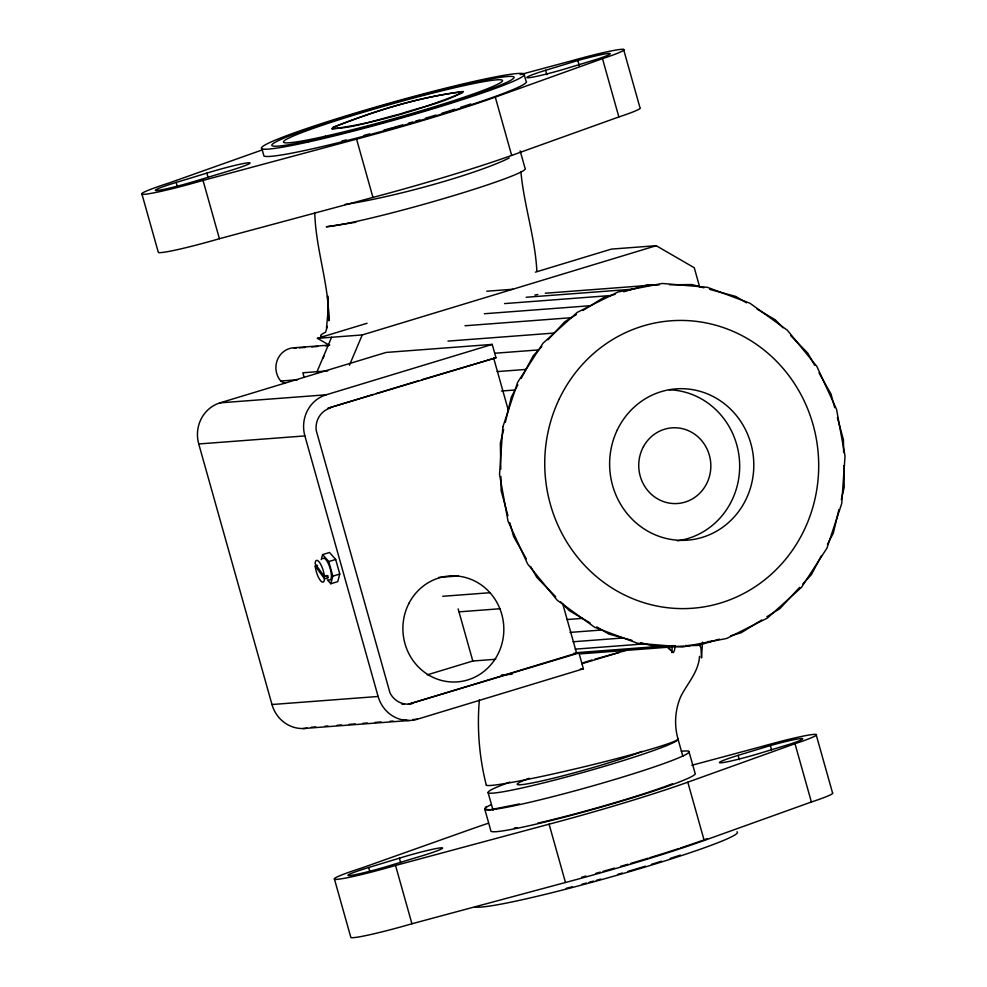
<?xml version="1.0" encoding="UTF-8"?>
<svg xmlns="http://www.w3.org/2000/svg" width="987" height="987" viewBox="0 0 987 987"><rect width="100%" height="100%" fill="white"/><g stroke="black" fill="none" stroke-linecap="round" stroke-linejoin="round"><path stroke-width="1.48" d="M702.497 642.105L701.523 657.947L700.918 647.632L699.499 645.202M671.802 652.654L672.283 645.572M479.374 699.808C476.894 728.394 479.238 757.424 486.332 785.233M326.475 328.215L327.955 312.225L327.622 295.989M699.524 656.367C698.611 671.752 687.668 683.103 680.981 696.082C675.071 709.382 674.01 724.692 677.909 738.695A98.725 5.157 -13.5 0 1 588.215 765.789A98.725 5.157 -13.5 0 1 486.307 785.233M503.617 429.481L500.36 443.175L500.791 469.158M505.319 422.325L511.315 397.156L517.83 384.856M838.913 509.588L833.262 533.325L827.427 544.343M841.294 499.57L844.206 487.307L843.86 465.753M321.268 559.654L322.626 554.595L329.547 552.486L335.679 559.469L339.775 574.039L337.739 581.639L330.818 583.736L327.314 579.751M330.818 583.736L332.853 576.149L328.757 561.566L322.626 554.595M327.376 326.352L325.599 332.237L322.613 333.717A106.251 7.131 -15.7 0 0 324.254 336.629M317.024 371.717L331.583 337.27M349.435 365.252L362.241 334.951L656.207 245.701L694.256 267.736L699.66 286.97M521.235 378.416L533.227 355.789L541.789 346.548M821.295 555.915L811.351 574.693L802.789 583.934M486.357 806.478L484.802 809.291L490.107 809.796L519.372 803.973M548.032 339.799L564.613 321.885L576.47 314.495M799.667 587.314L779.952 608.597L766.825 616.789M582.885 310.498L603.353 297.741L615.197 294.274M761.693 619.984L741.225 632.741L730.824 635.788M262.813 149.716L169.085 182.977A55.482 3.578 -15.7 0 0 144.571 194.291A55.482 3.578 -15.7 0 0 203.026 180.411L356.566 139.13A151.727 9.796 -15.7 0 0 495.289 97.121L602.477 58.64A53.261 3.442 -15.7 0 0 621.181 49.35A53.261 3.442 -15.7 0 0 570.757 61.046L520.149 74.63M141.968 194.18L158.352 252.487A55.482 3.578 -15.7 0 0 219.41 238.718L372.95 197.425A151.727 9.796 -15.7 0 0 511.673 155.428L618.861 116.947A53.261 3.442 -15.7 0 0 639.971 107.719L623.587 49.412M487.825 823.417A151.727 9.796 -15.7 0 0 469.75 829.66L361.6 868.042A55.482 3.578 -15.7 0 0 337.098 879.343A55.482 3.578 -15.7 0 0 395.54 865.463L549.093 824.182A151.727 9.796 -15.7 0 0 687.803 782.185L794.991 743.704A53.261 3.442 -15.7 0 0 813.707 734.414A53.261 3.442 -15.7 0 0 763.272 746.11L691.825 765.283M334.482 879.232L350.878 937.539A55.482 3.578 -15.7 0 0 411.937 923.77L565.477 882.489A151.727 9.796 -15.7 0 0 704.2 840.48L811.388 801.999A53.261 3.442 -15.7 0 0 832.497 792.783L816.101 734.476M581.701 663.19L591.966 660.007M176.155 182.447L206.863 173.12A32.139 2.073 -15.7 0 1 248.897 162.756A32.139 2.073 -15.7 0 1 223.593 172.552L195.944 180.942A31.818 2.048 -15.7 0 1 157.056 190.503A31.818 2.048 -15.7 0 1 176.155 182.447L177.389 186.814M545.601 70.287L577.827 60.503A33.94 2.196 -15.7 0 1 608.535 53.458A33.94 2.196 -15.7 0 1 597.764 58.998L570.104 67.387A32.139 2.073 -15.7 0 1 529.439 77.652A32.139 2.073 -15.7 0 1 545.601 70.287L546.835 74.667M328.696 344.821L317.432 338.344L367.078 323.267M535.423 272.153L611.397 249.106L656.207 245.701M307.216 728.184A33.237 31.572 85.7 0 1 271.98 704.521L198.745 443.965A33.237 31.572 85.7 0 1 220.052 402.844L386.077 352.445L492.217 344.401L495.98 357.763L327.709 408.297M220.052 402.844L326.191 394.8L492.217 344.401M329.177 407.853L373.222 394.479M376.158 393.591L418.735 380.674M421.671 379.773L495.98 357.763M328.757 561.566L335.679 559.469M324.501 576.753L315.137 563.725A11.375 3.467 73.1 0 1 319.529 562.43A11.375 3.467 73.1 0 1 324.415 576.494L327.869 575.594L327.943 577.753L324.489 578.801A11.375 3.467 73.1 0 1 320.096 580.097A11.375 3.467 73.1 0 1 315.211 566.032L317.518 565.329M332.853 576.149L339.775 574.039M427.297 674.837L472.81 661.019L495.708 659.279M408.482 704.039A20.715 19.678 85.7 0 0 410.691 703.521L576.593 653.147L562.775 603.982M410.691 703.521L578.95 652.975L583.403 668.804L417.378 719.202L412.837 719.548M581.799 663.782L627.313 649.964M368.682 867.511L399.39 858.184A32.139 2.073 -15.7 0 1 441.423 847.808A32.139 2.073 -15.7 0 1 416.119 857.617L388.471 866.006A31.818 2.048 -15.7 0 1 349.571 875.555A31.818 2.048 -15.7 0 1 368.682 867.511L369.903 871.879M738.128 755.351L770.353 745.567A33.94 2.196 -15.7 0 1 801.062 738.523A33.94 2.196 -15.7 0 1 790.279 744.062L762.63 752.452A32.139 2.073 -15.7 0 1 721.953 762.704A32.139 2.073 -15.7 0 1 738.128 755.351L739.349 759.719M623.833 291.733L646.781 285.009L659.094 284.898M719.301 639.169L697.797 645.473L685.484 645.597M594.914 659.156L618.516 652.629M534.892 295.051L537.841 294.484M355.9 222.248L326.265 226.776A106.201 6.86 -15.7 0 0 443.151 198.745A106.201 6.86 -15.7 0 0 525.084 168.37L520.161 150.875M486.788 291.227L512.734 289.265M545.268 293.225L654.603 284.935M526.17 297.26L632.47 289.203M504.567 303.589L610.867 295.532M484.284 313.755L590.584 305.699M465.025 325.759L571.325 317.703M317.432 338.344L362.241 334.951M284.675 383.301L280.727 381.031A20.061 19.061 85.7 0 1 277.347 359.996A20.061 19.061 85.7 0 1 293.855 347.782L329.757 345.055M299.258 347.868L305.402 347.412M311.534 346.943L317.678 346.474M325.352 345.894L328.424 345.66M447.975 341.107L554.275 333.051M494.623 353.26L538.668 349.916M327.746 370.902L302.861 372.79L304.107 377.207M280.727 381.031L297.605 379.748M497.152 371.605L526.009 369.422M501.445 391.025L515.103 389.988M198.745 443.965L304.884 435.921A33.237 31.572 85.7 0 1 326.191 394.8M438.635 577.432L458.387 575.939M442.744 596.296L489.811 592.731M458.992 611.854L500.199 608.732M567.13 619.528L582.318 618.368M570.067 632.408L601.959 629.99M573.126 641.76L623.241 637.96M575.187 649.15L645.042 643.857M707.543 641.624L712.108 641.279M576.396 652.678L667.508 645.769M573.546 653.382L578.95 652.975M580.627 653.838L683.892 646.004M686.94 645.782L689.975 645.547M501.532 675.009L512.142 674.207M580.368 669.038L583.403 668.804M271.98 704.521L378.12 696.477A33.237 31.572 85.7 0 0 417.378 719.202M311.25 727.259L315.791 726.913M324.896 726.222L327.918 725.988M337.023 725.297L341.576 724.952M349.151 724.384L355.221 723.915M362.797 723.348L367.349 723.002M374.924 722.422L380.994 721.966M390.087 721.275L393.122 721.041M402.215 720.362L406.767 720.016M303.095 728.542L409.235 720.498M669.581 284.787L691.949 284.564L703.891 287.809M674.997 645.695L652.629 645.917L640.674 642.673M293.855 347.782L296.433 347.917M709.702 289.376L735.771 296.433L746.542 302.812M631.964 640.316L608.806 634.049L596.716 626.893M757.017 309.005L775.276 319.813L783.049 327.783M590.177 623.019L569.302 610.669L560.739 601.897M666.644 646.682L673.331 652.617A9.302 8.834 85.7 0 0 674.738 645.683M790.587 335.506L807.748 353.087L814.67 365.276M555.656 596.691L536.817 577.395L530.624 566.489M326.253 575.433L327.943 577.753M315.211 566.032L324.489 578.801M668.754 646.991L670.222 649.569M819.013 372.901L831.005 394.023L834.706 407.643M526.293 558.852L513.573 536.459L509.872 522.839M602.477 58.64L618.861 116.947M794.991 743.704L811.388 801.999M577.827 60.503L579.468 66.339M770.353 745.567L771.587 749.935M523.986 73.889L526.034 81.181A136.551 8.809 -15.7 0 1 405.706 124.72A136.551 8.809 -15.7 0 1 263.948 156.008L261.9 148.729M688.926 751.391L695.07 773.253A106.201 6.86 -15.7 0 1 599.886 807.477A106.201 6.86 -15.7 0 1 491.008 831.313L484.864 809.451M682.856 756.326L677.946 738.831A98.774 6.378 -15.7 0 1 553.793 780.31A98.774 6.378 -15.7 0 1 509.847 782.086M495.289 97.121L511.673 155.428M687.803 782.185L704.2 840.48M493.611 357.936L508.354 410.37M356.566 139.13L372.95 197.425M549.093 824.182L565.477 882.489M458.165 608.905L472.81 661.019M488.158 792.82L493.081 810.315M304.884 435.921L378.12 696.477M206.863 173.12L208.097 177.5M399.39 858.184L400.623 862.552M203.026 180.411L219.41 238.718M395.54 865.463L411.937 923.77M837.408 417.6L843.441 439.795L843.638 452.465M507.935 515.732L501.137 490.687L500.902 476.548M536.866 271.302C535.151 237.596 523.974 205.333 520.926 171.923M314.767 212.464C315.63 249.032 329.053 284.022 328.844 320.775L327.635 296.038M669.272 389.791A75.863 72.076 85.7 0 1 739.559 461.879A75.863 72.076 85.7 0 1 677.415 540.802M403.954 704.274A20.715 19.678 85.7 0 1 401.709 703.99M322.835 558.679A11.375 3.467 73.1 0 1 330.263 568.894A11.375 3.467 73.1 0 1 328.782 579.788M413.047 703.336A20.715 19.678 85.7 0 1 389.951 692.775L316.21 430.418A20.604 19.58 85.7 0 1 330.065 408.124M641.883 751.403A68.263 4.404 -15.7 0 1 549.414 779.175A68.263 4.404 -15.7 0 1 529.242 778.249M509.23 157.969A106.14 11.659 -14.9 0 1 344.969 204.445M323.082 358.392A20.061 19.061 85.7 0 1 323.995 355.851M672.455 783.789A98.774 6.378 -15.7 0 1 664.893 786.59M663.634 787.034A98.774 6.378 -15.7 0 1 647.817 792.438M646.251 792.943A98.774 6.378 -15.7 0 1 625.462 799.495M624.006 799.939A98.774 6.378 -15.7 0 1 576.309 813.535M574.878 813.917A98.774 6.378 -15.7 0 1 537.644 823.207M516.892 827.587A98.774 6.378 -15.7 0 1 514.301 828.056M681.314 751.267A106.201 6.86 -15.7 0 1 589.424 786.824A106.201 6.86 -15.7 0 1 490.638 804.948M707.457 838.617A136.551 8.809 -15.7 0 1 704.138 839.838M702.904 840.282A136.551 8.809 -15.7 0 1 680.253 848.043M678.698 848.561A136.551 8.809 -15.7 0 1 649.693 857.728M648.163 858.184A136.551 8.809 -15.7 0 1 630.89 863.366M627.942 864.23A136.551 8.809 -15.7 0 1 620.527 866.389M614.617 868.079A136.551 8.809 -15.7 0 1 603.18 871.311M600.306 872.113A136.551 8.809 -15.7 0 1 595.975 873.31M585.957 876.049A136.551 8.809 -15.7 0 1 581.738 877.184M736.993 831.831A136.551 8.809 -15.7 0 1 616.665 875.37A136.551 8.809 -15.7 0 1 474.907 906.658M680.339 855.087A125.793 8.118 -15.7 0 1 670.198 858.419M661.537 861.182A125.793 8.118 -15.7 0 1 651.42 864.341M645.461 866.167A125.793 8.118 -15.7 0 1 627.966 871.373M622.254 873.039A125.793 8.118 -15.7 0 1 617.936 874.285M600.713 879.133A125.793 8.118 -15.7 0 1 596.395 880.33M593.52 881.107A125.793 8.118 -15.7 0 1 589.202 882.279M586.34 883.057A125.793 8.118 -15.7 0 1 582.059 884.192M572.176 886.795A125.793 8.118 -15.7 0 1 566.156 888.349M470.762 103.968A125.793 8.118 -15.7 0 1 460.732 107.287M454.736 109.212A125.793 8.118 -15.7 0 1 441.942 113.234M435.995 115.06A125.793 8.118 -15.7 0 1 425.422 118.243M419.845 119.896A125.793 8.118 -15.7 0 1 415.589 121.142M412.726 121.969A125.793 8.118 -15.7 0 1 408.421 123.215M402.659 124.868A125.793 8.118 -15.7 0 1 394.047 127.298M392.616 127.693A125.793 8.118 -15.7 0 1 383.992 130.074M369.693 133.924A125.793 8.118 -15.7 0 1 364.104 135.392M346.301 139.944A125.793 8.118 -15.7 0 1 341.958 141.018M502.827 427.026L499.533 474.377L508.021 521.124L527.687 564.046L557.223 600.244L594.593 627.238L637.257 643.191L682.313 647.028L726.679 638.466L767.343 618.096L801.53 587.314L826.909 548.217L841.738 503.469L845.032 456.105L836.557 409.371L816.878 366.436L787.355 330.238L749.984 303.243L707.321 287.291L662.265 283.454L617.899 292.016L577.235 312.385L543.047 343.168L517.669 382.265L502.827 427.026M332.915 127.471L332.051 128.902C376.553 123.091 420.585 109.594 462.249 92.926L463.1 91.495C418.611 97.306 374.579 110.803 332.915 127.471M333.742 127.064L332.187 128.68C355.332 127.952 377.737 119.291 400.179 114.023C421.017 106.904 444.113 103.191 462.965 91.717C418.833 96.936 375.208 110.963 333.742 127.064M617.331 429.876A75.863 72.076 85.7 0 0 685.805 540.271A75.863 72.076 85.7 0 0 742.014 423.435A75.863 72.076 85.7 0 0 617.331 429.876M559.321 398.834A144.139 136.946 85.7 0 0 689.654 608.436A144.139 136.946 85.7 0 0 796.188 386.299A144.139 136.946 85.7 0 0 559.321 398.834M409 603.254A53.101 50.46 85.7 0 0 454.674 682.017A53.101 50.46 85.7 0 0 496.387 601.539A53.101 50.46 85.7 0 0 409 603.254M643.487 446.605A37.925 36.038 85.7 0 0 674.935 503.592A37.925 36.038 85.7 0 0 705.927 446.827A37.925 36.038 85.7 0 0 643.487 446.605M325.352 136.218A113.789 7.341 -15.7 0 0 501.421 82.032A113.789 7.341 -15.7 0 0 352.063 115.676A113.789 7.341 -15.7 0 0 325.352 136.218M307.858 142.091A136.551 8.809 -15.7 0 0 522.296 76.752A136.551 8.809 -15.7 0 0 348.682 115.072A136.551 8.809 -15.7 0 0 307.858 142.091M331.558 135.75A125.793 8.118 -15.7 0 0 514.067 77.479A125.793 8.118 -15.7 0 0 333.211 120.685A125.793 8.118 -15.7 0 0 331.558 135.75"/></g></svg>
